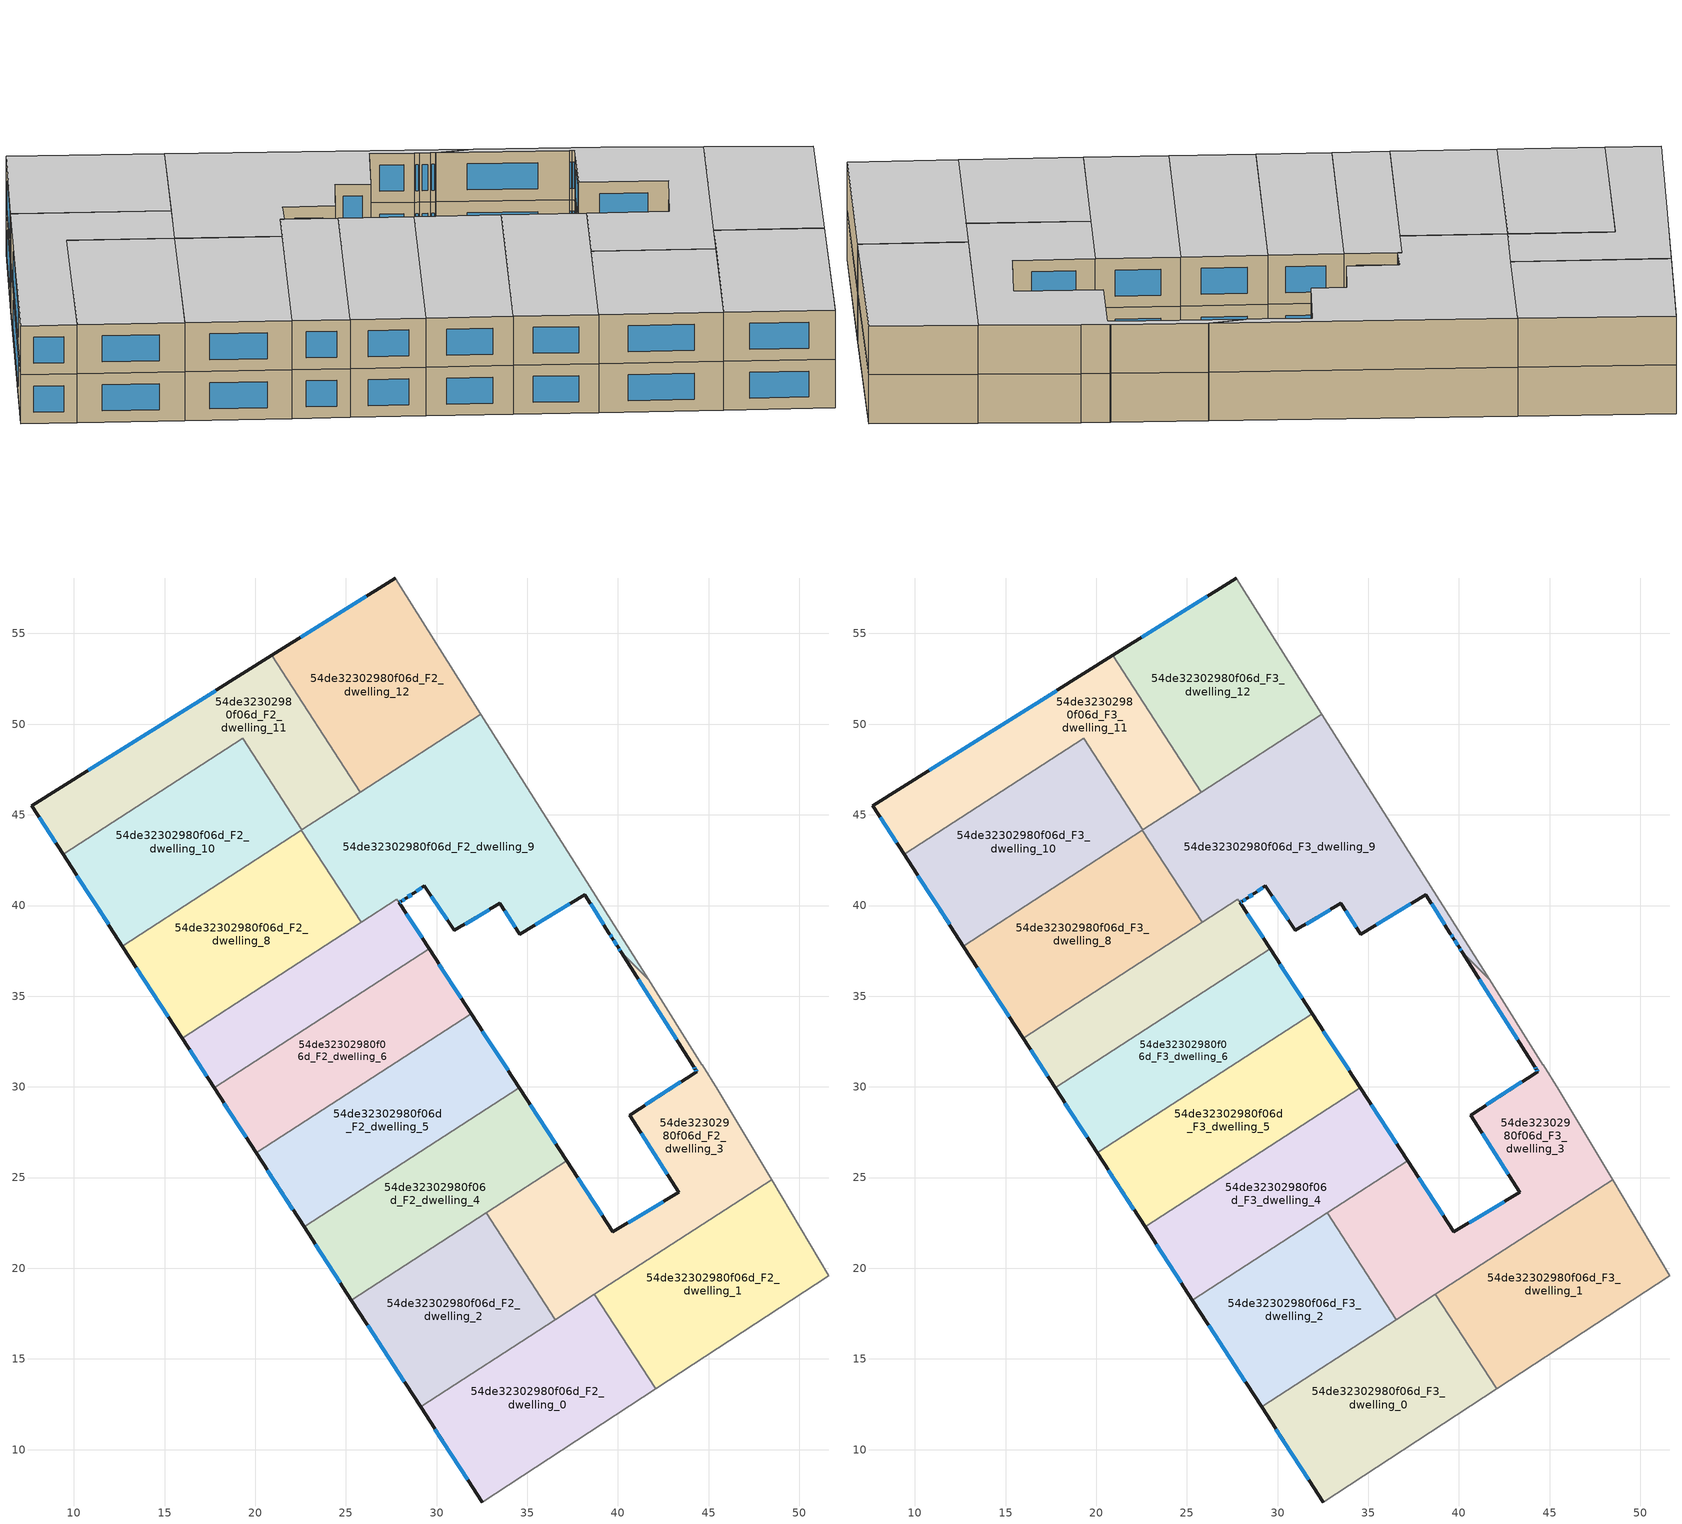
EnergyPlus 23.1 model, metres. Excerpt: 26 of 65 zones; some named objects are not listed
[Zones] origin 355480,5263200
54de32302980f06d_F2_dwelling_0
 floor to 54de32302980f06d_F1_dwelling_0 (EU_floor_Construction): 38.71,18.56 42.07,13.36 32.51,7.11 29.11,12.36 z6
 wall outside (EU_wall_Construction): 29.11,12.36 32.51,7.11 z6:9
 wall to 54de32302980f06d_F2_dwelling_1 (EU_wall_Construction): 42.07,13.36 38.71,18.56 z6:9
 wall adiabatic (EU_wall_Construction): 32.51,7.11 42.07,13.36 z6:9
 wall to 54de32302980f06d_F2_dwelling_2 (EU_wall_Construction): 36.55,17.17 29.11,12.36 z6:9
 wall to 54de32302980f06d_F2_dwelling_3 (EU_wall_Construction): 38.7,18.56 36.55,17.17 z6:9
 window (EU_Window_Construction): 29.91,11.13 31.71,8.34 z6.7:8.3
54de32302980f06d_F2_dwelling_1
 floor to 54de32302980f06d_F1_dwelling_1 (EU_floor_Construction): 48.47,24.88 51.62,19.59 42.07,13.36 38.71,18.56 z6
 wall adiabatic (EU_wall_Construction): 42.07,13.36 51.62,19.59 48.47,24.88 z6:9
 wall to 54de32302980f06d_F2_dwelling_3 (EU_wall_Construction): 48.47,24.88 38.71,18.56 z6:9
54de32302980f06d_F2_dwelling_10
 floor to 54de32302980f06d_F1_dwelling_10 (EU_floor_Construction): 19.3,49.23 22.58,44.17 22.55,44.15 12.68,37.77 9.4,42.83 z6
 wall outside (EU_wall_Construction): 9.4,42.83 12.68,37.77 z6:9
 wall to 54de32302980f06d_F2_dwelling_8 (EU_wall_Construction): 12.68,37.77 22.55,44.15 z6:9
 wall to 54de32302980f06d_F2_dwelling_11 (EU_wall_Construction): 22.58,44.17 19.3,49.23 9.4,42.83 z6:9
 wall to 54de32302980f06d_F2_dwelling_9 (EU_wall_Construction): 22.55,44.15 22.57,44.17 z6:9
 window (EU_Window_Construction): 10.17,41.64 11.91,38.96 z6.7:8.3
54de32302980f06d_F2_dwelling_11
 floor to 54de32302980f06d_F1_dwelling_11 (EU_floor_Construction): 20.92,53.8 25.8,46.25 22.58,44.17 19.3,49.23 9.4,42.83 7.68,45.5 z6
 wall outside (EU_wall_Construction): 20.92,53.8 7.68,45.5 9.4,42.83 z6:9
 wall to 54de32302980f06d_F2_dwelling_12 (EU_wall_Construction): 25.8,46.25 20.92,53.8 z6:9
 wall to 54de32302980f06d_F2_dwelling_9 (EU_wall_Construction): 22.58,44.17 25.8,46.25 z6:9
 window (EU_Window_Construction): 8.08,44.87 9,43.46 / 17.81,51.85 10.79,47.45 z6.7:8.3
54de32302980f06d_F2_dwelling_12
 floor to 54de32302980f06d_F1_dwelling_12 (EU_floor_Construction): 27.71,58.06 32.44,50.55 25.8,46.25 20.92,53.8 z6
 wall outside (EU_wall_Construction): 27.71,58.06 20.92,53.8 z6:9
 wall adiabatic (EU_wall_Construction): 32.44,50.55 27.71,58.06 z6:9
 wall to 54de32302980f06d_F2_dwelling_9 (EU_wall_Construction): 25.8,46.26 32.44,50.55 z6:9
 window (EU_Window_Construction): 26.11,57.06 22.51,54.8 z6.7:8.3
54de32302980f06d_F2_dwelling_2
 floor to 54de32302980f06d_F1_dwelling_2 (EU_floor_Construction): 32.74,23.05 36.55,17.17 29.11,12.36 25.31,18.24 z6
 wall outside (EU_wall_Construction): 25.31,18.24 29.11,12.36 z6:9
 wall to 54de32302980f06d_F2_dwelling_3 (EU_wall_Construction): 36.55,17.17 32.74,23.05 z6:9
 wall to 54de32302980f06d_F2_dwelling_4 (EU_wall_Construction): 32.74,23.05 25.31,18.24 z6:9
 window (EU_Window_Construction): 26.2,16.86 28.22,13.74 z6.7:8.3
54de32302980f06d_F2_dwelling_3
 floor to 54de32302980f06d_F1_dwelling_3 (EU_floor_Construction): 41.69,35.9 44.63,31.23 44.64,31.21 45.51,29.84 48.47,24.88 36.55,17.17 32.74,23.05 37.18,25.92 39.72,22 43.36,24.18 40.64,28.45 44.34,30.84 44.26,30.96 44.17,31.11 40.17,37.43 z6
 wall outside (EU_wall_Construction): 40.17,37.43 44.17,31.11 44.26,30.96 44.34,30.84 40.64,28.45 43.36,24.18 39.72,22 37.18,25.92 z6:9
 wall to 54de32302980f06d_F2_dwelling_9 (EU_wall_Construction): 41.69,35.9 40.17,37.43 z6:9
 wall adiabatic (EU_wall_Construction): 48.47,24.88 45.51,29.84 44.64,31.21 44.63,31.23 41.69,35.9 z6:9
 wall to 54de32302980f06d_F2_dwelling_4 (EU_wall_Construction): 37.18,25.92 32.74,23.05 z6:9
 window (EU_Window_Construction): 41.11,35.95 43.23,32.59 / 39.13,22.92 37.77,25 / 42.5,23.67 40.58,22.51 / 41.28,27.45 42.72,25.18 / 43.47,30.28 41.51,29.01 / 44.28,30.93 44.32,30.87 / 44.19,31.07 44.24,31 z6.7:8.3
54de32302980f06d_F2_dwelling_4
 floor to 54de32302980f06d_F1_dwelling_4 (EU_floor_Construction): 34.56,29.95 37.18,25.92 25.31,18.24 22.7,22.27 z6
 wall outside (EU_wall_Construction): 22.7,22.27 25.31,18.24 / 37.18,25.92 34.56,29.95 z6:9
 wall to 54de32302980f06d_F2_dwelling_5 (EU_wall_Construction): 34.56,29.95 22.7,22.27 z6:9
 window (EU_Window_Construction): 23.31,21.33 24.69,19.19 / 36.56,26.87 35.18,29 z6.7:8.3
54de32302980f06d_F2_dwelling_5
 floor to 54de32302980f06d_F1_dwelling_5 (EU_floor_Construction): 31.91,34.04 34.56,29.95 22.7,22.27 20.05,26.37 z6
 wall outside (EU_wall_Construction): 20.05,26.37 22.7,22.27 / 34.56,29.95 31.91,34.04 z6:9
 wall to 54de32302980f06d_F2_dwelling_6 (EU_wall_Construction): 31.91,34.04 20.05,26.37 z6:9
 window (EU_Window_Construction): 20.67,25.41 22.08,23.24 / 33.94,30.91 32.53,33.07 z6.7:8.3
54de32302980f06d_F2_dwelling_6
 floor to 54de32302980f06d_F1_dwelling_6 (EU_floor_Construction): 29.58,37.62 31.91,34.04 20.05,26.37 17.73,29.95 z6
 wall outside (EU_wall_Construction): 17.73,29.95 20.05,26.37 / 31.91,34.04 29.58,37.62 z6:9
 wall to 54de32302980f06d_F2_dwelling_7 (EU_wall_Construction): 29.58,37.62 17.73,29.95 z6:9
 window (EU_Window_Construction): 18.28,29.11 19.51,27.21 / 31.36,34.88 30.13,36.77 z6.7:8.3
54de32302980f06d_F2_dwelling_7
 floor to 54de32302980f06d_F1_dwelling_7 (EU_floor_Construction): 27.94,40.15 29.58,37.62 17.73,29.95 15.96,32.69 27.81,40.35 z6
 wall outside (EU_wall_Construction): 15.96,32.69 17.73,29.95 / 29.58,37.62 27.94,40.15 z6:9
 wall to 54de32302980f06d_F2_dwelling_8 (EU_wall_Construction): 25.83,39.07 15.96,32.69 z6:9
 wall to 54de32302980f06d_F2_dwelling_9 (EU_wall_Construction): 27.94,40.15 27.81,40.35 / 27.8,40.34 25.83,39.07 z6:9
 window (EU_Window_Construction): 16.38,32.04 17.32,30.59 / 29.2,38.21 28.32,39.55 z6.7:8.3
54de32302980f06d_F2_dwelling_8
 floor to 54de32302980f06d_F1_dwelling_8 (EU_floor_Construction): 22.55,44.15 25.83,39.07 15.96,32.69 12.68,37.77 z6
 wall outside (EU_wall_Construction): 12.68,37.77 15.96,32.69 z6:9
 wall to 54de32302980f06d_F2_dwelling_9 (EU_wall_Construction): 25.83,39.07 22.55,44.15 z6:9
 window (EU_Window_Construction): 13.45,36.57 15.19,33.88 z6.7:8.3
54de32302980f06d_F2_dwelling_9
 floor to 54de32302980f06d_F1_dwelling_9 (EU_floor_Construction): 32.44,50.55 41.69,35.9 40.17,37.43 40.01,37.69 39.69,38.19 39.53,38.45 38.17,40.6 34.6,38.42 33.49,40.11 30.98,38.63 29.33,41.08 28.73,40.68 28.71,40.67 28.32,40.41 28.31,40.4 28.29,40.39 28.06,40.23 27.93,40.15 27.81,40.35 25.83,39.07 22.55,44.15 z6
 wall outside (EU_wall_Construction): 27.93,40.15 28.06,40.23 28.29,40.39 28.31,40.4 28.32,40.41 28.71,40.67 28.73,40.68 29.33,41.08 30.98,38.63 33.49,40.11 34.6,38.42 38.17,40.6 39.53,38.45 39.69,38.19 40.01,37.69 40.17,37.43 z6:9
 wall adiabatic (EU_wall_Construction): 41.69,35.9 32.44,50.55 z6:9
 window (EU_Window_Construction): 39.77,38.07 39.94,37.81 / 39.57,38.39 39.65,38.25 / 38.49,40.09 39.21,38.95 / 35.44,38.93 37.33,40.09 / 33.75,39.71 34.34,38.82 / 31.57,38.98 32.9,39.76 / 29.72,40.51 30.59,39.21 / 28.87,40.77 29.19,40.99 / 28.41,40.47 28.62,40.61 / 28.11,40.27 28.24,40.35 / 27.96,40.17 28.03,40.21 / 40.05,37.63 40.13,37.49 z6.7:8.3
54de32302980f06d_F3_dwelling_0
 floor to 54de32302980f06d_F2_dwelling_0 (EU_floor_Construction): 38.71,18.56 42.07,13.36 32.51,7.11 29.11,12.36 z9
 wall outside (EU_wall_Construction): 29.11,12.36 32.51,7.11 z9:12
 wall to 54de32302980f06d_F3_dwelling_1 (EU_wall_Construction): 42.07,13.36 38.71,18.56 z9:12
 wall adiabatic (EU_wall_Construction): 32.51,7.11 42.07,13.36 z9:12
 wall to 54de32302980f06d_F3_dwelling_2 (EU_wall_Construction): 36.55,17.17 29.11,12.36 z9:12
 wall to 54de32302980f06d_F3_dwelling_3 (EU_wall_Construction): 38.7,18.56 36.55,17.17 z9:12
 window (EU_Window_Construction): 29.91,11.13 31.71,8.34 z9.7:11.3
 ceiling to 54de32302980f06d_F4_dwelling_0 (EU_floor_Construction): 42.07,13.36 38.71,18.56 29.11,12.36 32.51,7.11 z12
54de32302980f06d_F3_dwelling_1
 floor to 54de32302980f06d_F2_dwelling_1 (EU_floor_Construction): 48.47,24.88 51.62,19.59 42.07,13.36 38.71,18.56 z9
 wall adiabatic (EU_wall_Construction): 42.07,13.36 51.62,19.59 48.47,24.88 z9:12
 wall to 54de32302980f06d_F3_dwelling_3 (EU_wall_Construction): 48.47,24.88 38.71,18.56 z9:12
 ceiling to 54de32302980f06d_F4_dwelling_1 (EU_floor_Construction): 51.62,19.59 48.47,24.88 38.71,18.56 42.07,13.36 z12
54de32302980f06d_F3_dwelling_10
 floor to 54de32302980f06d_F2_dwelling_10 (EU_floor_Construction): 19.3,49.23 22.58,44.17 22.55,44.15 12.68,37.77 9.4,42.83 z9
 wall outside (EU_wall_Construction): 9.4,42.83 12.68,37.77 z9:12
 wall to 54de32302980f06d_F3_dwelling_8 (EU_wall_Construction): 12.68,37.77 22.55,44.15 z9:12
 wall to 54de32302980f06d_F3_dwelling_11 (EU_wall_Construction): 22.58,44.17 19.3,49.23 9.4,42.83 z9:12
 wall to 54de32302980f06d_F3_dwelling_9 (EU_wall_Construction): 22.55,44.15 22.57,44.17 z9:12
 window (EU_Window_Construction): 10.17,41.64 11.91,38.96 z9.7:11.3
 ceiling to 54de32302980f06d_F4_dwelling_10 (EU_floor_Construction): 22.55,44.15 22.58,44.17 19.3,49.23 9.4,42.83 12.68,37.77 z12
54de32302980f06d_F3_dwelling_11
 floor to 54de32302980f06d_F2_dwelling_11 (EU_floor_Construction): 20.92,53.8 25.8,46.25 22.58,44.17 19.3,49.23 9.4,42.83 7.68,45.5 z9
 wall outside (EU_wall_Construction): 20.92,53.8 7.68,45.5 9.4,42.83 z9:12
 wall to 54de32302980f06d_F3_dwelling_12 (EU_wall_Construction): 25.8,46.25 20.92,53.8 z9:12
 wall to 54de32302980f06d_F3_dwelling_9 (EU_wall_Construction): 22.58,44.17 25.8,46.25 z9:12
 window (EU_Window_Construction): 8.08,44.87 9,43.46 / 17.81,51.85 10.79,47.45 z9.7:11.3
 ceiling to 54de32302980f06d_F4_dwelling_11 (EU_floor_Construction): 25.8,46.25 20.92,53.8 7.68,45.5 9.4,42.83 19.3,49.23 22.58,44.17 z12
54de32302980f06d_F3_dwelling_12
 floor to 54de32302980f06d_F2_dwelling_12 (EU_floor_Construction): 27.71,58.06 32.44,50.55 25.8,46.25 20.92,53.8 z9
 wall outside (EU_wall_Construction): 27.71,58.06 20.92,53.8 z9:12
 wall adiabatic (EU_wall_Construction): 32.44,50.55 27.71,58.06 z9:12
 wall to 54de32302980f06d_F3_dwelling_9 (EU_wall_Construction): 25.8,46.26 32.44,50.55 z9:12
 window (EU_Window_Construction): 26.11,57.06 22.51,54.8 z9.7:11.3
 ceiling to 54de32302980f06d_F4_dwelling_12 (EU_floor_Construction): 32.44,50.55 27.71,58.06 20.92,53.8 25.8,46.25 z12
54de32302980f06d_F3_dwelling_2
 floor to 54de32302980f06d_F2_dwelling_2 (EU_floor_Construction): 32.74,23.05 36.55,17.17 29.11,12.36 25.31,18.24 z9
 wall outside (EU_wall_Construction): 25.31,18.24 29.11,12.36 z9:12
 wall to 54de32302980f06d_F3_dwelling_3 (EU_wall_Construction): 36.55,17.17 32.74,23.05 z9:12
 wall to 54de32302980f06d_F3_dwelling_4 (EU_wall_Construction): 32.74,23.05 25.31,18.24 z9:12
 window (EU_Window_Construction): 26.2,16.86 28.22,13.74 z9.7:11.3
 ceiling to 54de32302980f06d_F4_dwelling_2 (EU_floor_Construction): 36.55,17.17 32.74,23.05 25.31,18.24 29.11,12.36 z12
54de32302980f06d_F3_dwelling_3
 floor to 54de32302980f06d_F2_dwelling_3 (EU_floor_Construction): 41.69,35.9 44.63,31.23 44.64,31.21 45.51,29.84 48.47,24.88 36.55,17.17 32.74,23.05 37.18,25.92 39.72,22 43.36,24.18 40.64,28.45 44.34,30.84 44.26,30.96 44.17,31.11 40.17,37.43 z9
 wall outside (EU_wall_Construction): 40.17,37.43 44.17,31.11 44.26,30.96 44.34,30.84 40.64,28.45 43.36,24.18 39.72,22 37.18,25.92 z9:12
 wall to 54de32302980f06d_F3_dwelling_9 (EU_wall_Construction): 41.69,35.9 40.17,37.43 z9:12
 wall adiabatic (EU_wall_Construction): 48.47,24.88 45.51,29.84 44.64,31.21 44.63,31.23 41.69,35.9 z9:12
 wall to 54de32302980f06d_F3_dwelling_4 (EU_wall_Construction): 37.18,25.92 32.74,23.05 z9:12
 window (EU_Window_Construction): 41.11,35.95 43.23,32.59 / 39.13,22.92 37.77,25 / 42.5,23.67 40.58,22.51 / 41.28,27.45 42.72,25.18 / 43.47,30.28 41.51,29.01 / 44.28,30.93 44.32,30.87 / 44.19,31.07 44.24,31 z9.7:11.3
 ceiling to 54de32302980f06d_F4_dwelling_3 (EU_floor_Construction): 48.47,24.88 45.51,29.84 44.64,31.21 44.63,31.23 41.69,35.9 40.17,37.43 44.17,31.11 44.26,30.96 44.34,30.84 40.64,28.45 43.36,24.18 39.72,22 37.18,25.92 32.74,23.05 36.55,17.17 z12
54de32302980f06d_F3_dwelling_4
 floor to 54de32302980f06d_F2_dwelling_4 (EU_floor_Construction): 34.56,29.95 37.18,25.92 25.31,18.24 22.7,22.27 z9
 wall outside (EU_wall_Construction): 22.7,22.27 25.31,18.24 / 37.18,25.92 34.56,29.95 z9:12
 wall to 54de32302980f06d_F3_dwelling_5 (EU_wall_Construction): 34.56,29.95 22.7,22.27 z9:12
 window (EU_Window_Construction): 23.31,21.33 24.69,19.19 / 36.56,26.87 35.18,29 z9.7:11.3
 ceiling to 54de32302980f06d_F4_dwelling_4 (EU_floor_Construction): 37.18,25.92 34.56,29.95 22.7,22.27 25.31,18.24 z12
54de32302980f06d_F3_dwelling_5
 floor to 54de32302980f06d_F2_dwelling_5 (EU_floor_Construction): 31.91,34.04 34.56,29.95 22.7,22.27 20.05,26.37 z9
 wall outside (EU_wall_Construction): 20.05,26.37 22.7,22.27 / 34.56,29.95 31.91,34.04 z9:12
 wall to 54de32302980f06d_F3_dwelling_6 (EU_wall_Construction): 31.91,34.04 20.05,26.37 z9:12
 window (EU_Window_Construction): 20.67,25.41 22.08,23.24 / 33.94,30.91 32.53,33.07 z9.7:11.3
 ceiling to 54de32302980f06d_F4_dwelling_5 (EU_floor_Construction): 34.56,29.95 31.91,34.04 20.05,26.37 22.7,22.27 z12
54de32302980f06d_F3_dwelling_6
 floor to 54de32302980f06d_F2_dwelling_6 (EU_floor_Construction): 29.58,37.62 31.91,34.04 20.05,26.37 17.73,29.95 z9
 wall outside (EU_wall_Construction): 17.73,29.95 20.05,26.37 / 31.91,34.04 29.58,37.62 z9:12
 wall to 54de32302980f06d_F3_dwelling_7 (EU_wall_Construction): 29.58,37.62 17.73,29.95 z9:12
 window (EU_Window_Construction): 18.28,29.11 19.51,27.21 / 31.36,34.88 30.13,36.77 z9.7:11.3
 ceiling to 54de32302980f06d_F4_dwelling_6 (EU_floor_Construction): 31.91,34.04 29.58,37.62 17.73,29.95 20.05,26.37 z12
54de32302980f06d_F3_dwelling_7
 floor to 54de32302980f06d_F2_dwelling_7 (EU_floor_Construction): 27.94,40.15 29.58,37.62 17.73,29.95 15.96,32.69 27.81,40.35 z9
 wall outside (EU_wall_Construction): 15.96,32.69 17.73,29.95 / 29.58,37.62 27.94,40.15 z9:12
 wall to 54de32302980f06d_F3_dwelling_8 (EU_wall_Construction): 25.83,39.07 15.96,32.69 z9:12
 wall to 54de32302980f06d_F3_dwelling_9 (EU_wall_Construction): 27.94,40.15 27.81,40.35 / 27.8,40.34 25.83,39.07 z9:12
 window (EU_Window_Construction): 16.38,32.04 17.32,30.59 / 29.2,38.21 28.32,39.55 z9.7:11.3
 ceiling to 54de32302980f06d_F4_dwelling_7 (EU_floor_Construction): 29.58,37.62 27.94,40.15 27.81,40.35 15.96,32.69 17.73,29.95 z12
54de32302980f06d_F3_dwelling_8
 floor to 54de32302980f06d_F2_dwelling_8 (EU_floor_Construction): 22.55,44.15 25.83,39.07 15.96,32.69 12.68,37.77 z9
 wall outside (EU_wall_Construction): 12.68,37.77 15.96,32.69 z9:12
 wall to 54de32302980f06d_F3_dwelling_9 (EU_wall_Construction): 25.83,39.07 22.55,44.15 z9:12
 window (EU_Window_Construction): 13.45,36.57 15.19,33.88 z9.7:11.3
 ceiling to 54de32302980f06d_F4_dwelling_8 (EU_floor_Construction): 25.83,39.07 22.55,44.15 12.68,37.77 15.96,32.69 z12
54de32302980f06d_F3_dwelling_9
 floor to 54de32302980f06d_F2_dwelling_9 (EU_floor_Construction): 32.44,50.55 41.69,35.9 40.17,37.43 40.01,37.69 39.69,38.19 39.53,38.45 38.17,40.6 34.6,38.42 33.49,40.11 30.98,38.63 29.33,41.08 28.73,40.68 28.71,40.67 28.32,40.41 28.31,40.4 28.29,40.39 28.06,40.23 27.93,40.15 27.81,40.35 25.83,39.07 22.55,44.15 z9
 wall outside (EU_wall_Construction): 27.93,40.15 28.06,40.23 28.29,40.39 28.31,40.4 28.32,40.41 28.71,40.67 28.73,40.68 29.33,41.08 30.98,38.63 33.49,40.11 34.6,38.42 38.17,40.6 39.53,38.45 39.69,38.19 40.01,37.69 40.17,37.43 z9:12
 wall adiabatic (EU_wall_Construction): 41.69,35.9 32.44,50.55 z9:12
 window (EU_Window_Construction): 39.77,38.07 39.94,37.81 / 39.57,38.39 39.65,38.25 / 38.49,40.09 39.21,38.95 / 35.44,38.93 37.33,40.09 / 33.75,39.71 34.34,38.82 / 31.57,38.98 32.9,39.76 / 29.72,40.51 30.59,39.21 / 28.87,40.77 29.19,40.99 / 28.41,40.47 28.62,40.61 / 28.11,40.27 28.24,40.35 / 27.96,40.17 28.03,40.21 / 40.05,37.63 40.13,37.49 z9.7:11.3
 ceiling to 54de32302980f06d_F4_dwelling_9 (EU_floor_Construction): 41.69,35.9 32.44,50.55 22.55,44.15 25.83,39.07 27.81,40.35 27.93,40.15 28.06,40.23 28.29,40.39 28.31,40.4 28.32,40.41 28.71,40.67 28.73,40.68 29.33,41.08 30.98,38.63 33.49,40.11 34.6,38.42 38.17,40.6 39.53,38.45 39.69,38.19 40.01,37.69 40.17,37.43 z12
[Building]
EU S2 Campaign: North Axis=0; Terrain=City; Solar Distribution=FullExterior
[Site:Location]
Budapest.Ferenc.Liszt.Intl.AP: Latitude=47.437; Longitude=19.256; Time Zone=1; Elevation=185
[SizingPeriod:WeatherFileDays]
AnnualSizingPeriod: Begin Month=1; Begin Day of Month=1; End Month=12; End Day of Month=31; Day of Week for Start Day=Monday; Use Weather File Daylight Saving Period=No; Use Weather File Rain and Snow Indicators=No
[MATERIAL]
EU_InternalMass_Material: Roughness=MediumRough; Thickness=0.1; Conductivity=1; Density=1800; Specific Heat=900; Thermal Absorptance=0.9; Solar Absorptance=0.7; Visible Absorptance=0.7
[MATERIAL:NOMASS] Roughness=MediumRough; Thermal Absorptance=0.9; Solar Absorptance=0.7; Visible Absorptance=0.7
Name | Thermal Resistance
EU_wall_NoMass | 0.832559
EU_floor_NoMass | 0.872794
[WINDOWMATERIAL:SIMPLEGLAZINGSYSTEM]
EU_Window_SimpleGlazing: UFactor=2.79869; Solar Heat Gain Coefficient=0.75; Visible Transmittance=0.75
[CONSTRUCTION]
EU_wall_Construction: EU_wall_NoMass
EU_floor_Construction: EU_floor_NoMass
EU_Window_Construction: EU_Window_SimpleGlazing
EU_InternalMass_Construction: EU_InternalMass_Material
[ZONE] Type=1; Multiplier=1; Ceiling Height=autocalculate; Floor Area=autocalculate; Part of Total Floor Area=Yes
Name | Volume
54de32302980f06d_F2_dwelling_0; 54de32302980f06d_F3_dwelling_0 | 213.301
54de32302980f06d_F2_dwelling_1; 54de32302980f06d_F3_dwelling_1 | 213.294
54de32302980f06d_F2_dwelling_10; 54de32302980f06d_F3_dwelling_10 | 213.309
54de32302980f06d_F2_dwelling_11; 54de32302980f06d_F3_dwelling_11 | 213.274
54de32302980f06d_F2_dwelling_12; 54de32302980f06d_F3_dwelling_12 | 213.284
54de32302980f06d_F2_dwelling_2; 54de32302980f06d_F3_dwelling_2 | 186.153
54de32302980f06d_F2_dwelling_3; 54de32302980f06d_F3_dwelling_3 | 253.199
54de32302980f06d_F2_dwelling_4; 54de32302980f06d_F3_dwelling_4 | 203.56
54de32302980f06d_F2_dwelling_5; 54de32302980f06d_F3_dwelling_5 | 206.568
54de32302980f06d_F2_dwelling_6; 54de32302980f06d_F3_dwelling_6 | 180.761
54de32302980f06d_F2_dwelling_7; 54de32302980f06d_F3_dwelling_7 | 137.844
54de32302980f06d_F2_dwelling_8; 54de32302980f06d_F3_dwelling_8 | 213.302
54de32302980f06d_F2_dwelling_9; 54de32302980f06d_F3_dwelling_9 | 325.039
[INTERNALMASS] Construction=EU_InternalMass_Construction
Name | Zone or ZoneList | Surface Area
54de32302980f06d_F2_dwelling_0_EU_InternalMass | 54de32302980f06d_F2_dwelling_0 | 71.0983
54de32302980f06d_F2_dwelling_1_EU_InternalMass | 54de32302980f06d_F2_dwelling_1 | 71.0981
54de32302980f06d_F2_dwelling_2_EU_InternalMass | 54de32302980f06d_F2_dwelling_2 | 62.0513
54de32302980f06d_F2_dwelling_3_EU_InternalMass | 54de32302980f06d_F2_dwelling_3 | 84.3981
54de32302980f06d_F2_dwelling_4_EU_InternalMass | 54de32302980f06d_F2_dwelling_4 | 67.8534
54de32302980f06d_F2_dwelling_5_EU_InternalMass | 54de32302980f06d_F2_dwelling_5 | 68.856
54de32302980f06d_F2_dwelling_6_EU_InternalMass | 54de32302980f06d_F2_dwelling_6 | 60.2535
54de32302980f06d_F2_dwelling_7_EU_InternalMass | 54de32302980f06d_F2_dwelling_7 | 45.9452
54de32302980f06d_F2_dwelling_8_EU_InternalMass | 54de32302980f06d_F2_dwelling_8 | 71.1006
54de32302980f06d_F2_dwelling_9_EU_InternalMass | 54de32302980f06d_F2_dwelling_9 | 108.348
54de32302980f06d_F2_dwelling_10_EU_InternalMass | 54de32302980f06d_F2_dwelling_10 | 71.1058
54de32302980f06d_F2_dwelling_11_EU_InternalMass | 54de32302980f06d_F2_dwelling_11 | 71.0916
54de32302980f06d_F2_dwelling_12_EU_InternalMass | 54de32302980f06d_F2_dwelling_12 | 71.0955
54de32302980f06d_F3_dwelling_0_EU_InternalMass | 54de32302980f06d_F3_dwelling_0 | 71.0983
54de32302980f06d_F3_dwelling_1_EU_InternalMass | 54de32302980f06d_F3_dwelling_1 | 71.0981
54de32302980f06d_F3_dwelling_2_EU_InternalMass | 54de32302980f06d_F3_dwelling_2 | 62.0513
54de32302980f06d_F3_dwelling_3_EU_InternalMass | 54de32302980f06d_F3_dwelling_3 | 84.3981
54de32302980f06d_F3_dwelling_4_EU_InternalMass | 54de32302980f06d_F3_dwelling_4 | 67.8534
54de32302980f06d_F3_dwelling_5_EU_InternalMass | 54de32302980f06d_F3_dwelling_5 | 68.856
54de32302980f06d_F3_dwelling_6_EU_InternalMass | 54de32302980f06d_F3_dwelling_6 | 60.2535
54de32302980f06d_F3_dwelling_7_EU_InternalMass | 54de32302980f06d_F3_dwelling_7 | 45.9452
54de32302980f06d_F3_dwelling_8_EU_InternalMass | 54de32302980f06d_F3_dwelling_8 | 71.1006
54de32302980f06d_F3_dwelling_9_EU_InternalMass | 54de32302980f06d_F3_dwelling_9 | 108.348
54de32302980f06d_F3_dwelling_10_EU_InternalMass | 54de32302980f06d_F3_dwelling_10 | 71.1058
54de32302980f06d_F3_dwelling_11_EU_InternalMass | 54de32302980f06d_F3_dwelling_11 | 71.0916
54de32302980f06d_F3_dwelling_12_EU_InternalMass | 54de32302980f06d_F3_dwelling_12 | 71.0955
[OTHEREQUIPMENT] Fuel Type=Electricity; Design Level Calculation Method=Watts/Area; Power per Zone Floor Area=1; Fraction Latent=0; Fraction Radiant=0; Fraction Lost=0; Carbon Dioxide Generation Rate=0; EndUse Subcategory=EU_Step8_InternalGains
Name | Zone or ZoneList or Space or SpaceList | Schedule
EU_Step8_InternalGain_54de32302980f06d_F2_dwelling_0_f000 | 54de32302980f06d_F2_dwelling_0 | EU_Step8_GainSchedule_54de32302980f06d_F2_dwelling_0_f000
EU_Step8_InternalGain_54de32302980f06d_F2_dwelling_1_f000 | 54de32302980f06d_F2_dwelling_1 | EU_Step8_GainSchedule_54de32302980f06d_F2_dwelling_1_f000
EU_Step8_InternalGain_54de32302980f06d_F2_dwelling_2_f000 | 54de32302980f06d_F2_dwelling_2 | EU_Step8_GainSchedule_54de32302980f06d_F2_dwelling_2_f000
EU_Step8_InternalGain_54de32302980f06d_F2_dwelling_3_f000 | 54de32302980f06d_F2_dwelling_3 | EU_Step8_GainSchedule_54de32302980f06d_F2_dwelling_3_f000
EU_Step8_InternalGain_54de32302980f06d_F2_dwelling_4_f000 | 54de32302980f06d_F2_dwelling_4 | EU_Step8_GainSchedule_54de32302980f06d_F2_dwelling_4_f000
EU_Step8_InternalGain_54de32302980f06d_F2_dwelling_5_f000 | 54de32302980f06d_F2_dwelling_5 | EU_Step8_GainSchedule_54de32302980f06d_F2_dwelling_5_f000
EU_Step8_InternalGain_54de32302980f06d_F2_dwelling_6_f000 | 54de32302980f06d_F2_dwelling_6 | EU_Step8_GainSchedule_54de32302980f06d_F2_dwelling_6_f000
EU_Step8_InternalGain_54de32302980f06d_F2_dwelling_7_f000 | 54de32302980f06d_F2_dwelling_7 | EU_Step8_GainSchedule_54de32302980f06d_F2_dwelling_7_f000
EU_Step8_InternalGain_54de32302980f06d_F2_dwelling_8_f000 | 54de32302980f06d_F2_dwelling_8 | EU_Step8_GainSchedule_54de32302980f06d_F2_dwelling_8_f000
EU_Step8_InternalGain_54de32302980f06d_F2_dwelling_9_f000 | 54de32302980f06d_F2_dwelling_9 | EU_Step8_GainSchedule_54de32302980f06d_F2_dwelling_9_f000
EU_Step8_InternalGain_54de32302980f06d_F2_dwelling_10_f000 | 54de32302980f06d_F2_dwelling_10 | EU_Step8_GainSchedule_54de32302980f06d_F2_dwelling_10_f000
EU_Step8_InternalGain_54de32302980f06d_F2_dwelling_11_f000 | 54de32302980f06d_F2_dwelling_11 | EU_Step8_GainSchedule_54de32302980f06d_F2_dwelling_11_f000
EU_Step8_InternalGain_54de32302980f06d_F2_dwelling_12_f000 | 54de32302980f06d_F2_dwelling_12 | EU_Step8_GainSchedule_54de32302980f06d_F2_dwelling_12_f000
EU_Step8_InternalGain_54de32302980f06d_F3_dwelling_0_f000 | 54de32302980f06d_F3_dwelling_0 | EU_Step8_GainSchedule_54de32302980f06d_F3_dwelling_0_f000
EU_Step8_InternalGain_54de32302980f06d_F3_dwelling_1_f000 | 54de32302980f06d_F3_dwelling_1 | EU_Step8_GainSchedule_54de32302980f06d_F3_dwelling_1_f000
EU_Step8_InternalGain_54de32302980f06d_F3_dwelling_2_f000 | 54de32302980f06d_F3_dwelling_2 | EU_Step8_GainSchedule_54de32302980f06d_F3_dwelling_2_f000
EU_Step8_InternalGain_54de32302980f06d_F3_dwelling_3_f000 | 54de32302980f06d_F3_dwelling_3 | EU_Step8_GainSchedule_54de32302980f06d_F3_dwelling_3_f000
EU_Step8_InternalGain_54de32302980f06d_F3_dwelling_4_f000 | 54de32302980f06d_F3_dwelling_4 | EU_Step8_GainSchedule_54de32302980f06d_F3_dwelling_4_f000
EU_Step8_InternalGain_54de32302980f06d_F3_dwelling_5_f000 | 54de32302980f06d_F3_dwelling_5 | EU_Step8_GainSchedule_54de32302980f06d_F3_dwelling_5_f000
EU_Step8_InternalGain_54de32302980f06d_F3_dwelling_6_f000 | 54de32302980f06d_F3_dwelling_6 | EU_Step8_GainSchedule_54de32302980f06d_F3_dwelling_6_f000
EU_Step8_InternalGain_54de32302980f06d_F3_dwelling_7_f000 | 54de32302980f06d_F3_dwelling_7 | EU_Step8_GainSchedule_54de32302980f06d_F3_dwelling_7_f000
EU_Step8_InternalGain_54de32302980f06d_F3_dwelling_8_f000 | 54de32302980f06d_F3_dwelling_8 | EU_Step8_GainSchedule_54de32302980f06d_F3_dwelling_8_f000
EU_Step8_InternalGain_54de32302980f06d_F3_dwelling_9_f000 | 54de32302980f06d_F3_dwelling_9 | EU_Step8_GainSchedule_54de32302980f06d_F3_dwelling_9_f000
EU_Step8_InternalGain_54de32302980f06d_F3_dwelling_10_f000 | 54de32302980f06d_F3_dwelling_10 | EU_Step8_GainSchedule_54de32302980f06d_F3_dwelling_10_f000
EU_Step8_InternalGain_54de32302980f06d_F3_dwelling_11_f000 | 54de32302980f06d_F3_dwelling_11 | EU_Step8_GainSchedule_54de32302980f06d_F3_dwelling_11_f000
EU_Step8_InternalGain_54de32302980f06d_F3_dwelling_12_f000 | 54de32302980f06d_F3_dwelling_12 | EU_Step8_GainSchedule_54de32302980f06d_F3_dwelling_12_f000
[ZONEVENTILATION:DESIGNFLOWRATE] Schedule=EU_AlwaysOn; Design Flow Rate Calculation Method=AirChanges/Hour; Air Changes per Hour=0.475469; Ventilation Type=Natural; Fan Pressure Rise=0; Fan Total Efficiency=1; Constant Term Coefficient=1; Temperature Term Coefficient=0; Velocity Term Coefficient=0; Velocity Squared Term Coefficient=0; Minimum Indoor Temperature=-100; Maximum Indoor Temperature=100; Delta Temperature=-100; Minimum Outdoor Temperature=-100; Maximum Outdoor Temperature=100; Maximum Wind Speed=40
Name | Zone or ZoneList or Space or SpaceList
EU_ConstantAir_54de32302980f06d_F2_dwelling_0 | 54de32302980f06d_F2_dwelling_0
EU_ConstantAir_54de32302980f06d_F2_dwelling_1 | 54de32302980f06d_F2_dwelling_1
EU_ConstantAir_54de32302980f06d_F2_dwelling_2 | 54de32302980f06d_F2_dwelling_2
EU_ConstantAir_54de32302980f06d_F2_dwelling_3 | 54de32302980f06d_F2_dwelling_3
EU_ConstantAir_54de32302980f06d_F2_dwelling_4 | 54de32302980f06d_F2_dwelling_4
EU_ConstantAir_54de32302980f06d_F2_dwelling_5 | 54de32302980f06d_F2_dwelling_5
EU_ConstantAir_54de32302980f06d_F2_dwelling_6 | 54de32302980f06d_F2_dwelling_6
EU_ConstantAir_54de32302980f06d_F2_dwelling_7 | 54de32302980f06d_F2_dwelling_7
EU_ConstantAir_54de32302980f06d_F2_dwelling_8 | 54de32302980f06d_F2_dwelling_8
EU_ConstantAir_54de32302980f06d_F2_dwelling_9 | 54de32302980f06d_F2_dwelling_9
EU_ConstantAir_54de32302980f06d_F2_dwelling_10 | 54de32302980f06d_F2_dwelling_10
EU_ConstantAir_54de32302980f06d_F2_dwelling_11 | 54de32302980f06d_F2_dwelling_11
EU_ConstantAir_54de32302980f06d_F2_dwelling_12 | 54de32302980f06d_F2_dwelling_12
EU_ConstantAir_54de32302980f06d_F3_dwelling_0 | 54de32302980f06d_F3_dwelling_0
EU_ConstantAir_54de32302980f06d_F3_dwelling_1 | 54de32302980f06d_F3_dwelling_1
EU_ConstantAir_54de32302980f06d_F3_dwelling_2 | 54de32302980f06d_F3_dwelling_2
EU_ConstantAir_54de32302980f06d_F3_dwelling_3 | 54de32302980f06d_F3_dwelling_3
EU_ConstantAir_54de32302980f06d_F3_dwelling_4 | 54de32302980f06d_F3_dwelling_4
EU_ConstantAir_54de32302980f06d_F3_dwelling_5 | 54de32302980f06d_F3_dwelling_5
EU_ConstantAir_54de32302980f06d_F3_dwelling_6 | 54de32302980f06d_F3_dwelling_6
EU_ConstantAir_54de32302980f06d_F3_dwelling_7 | 54de32302980f06d_F3_dwelling_7
EU_ConstantAir_54de32302980f06d_F3_dwelling_8 | 54de32302980f06d_F3_dwelling_8
EU_ConstantAir_54de32302980f06d_F3_dwelling_9 | 54de32302980f06d_F3_dwelling_9
EU_ConstantAir_54de32302980f06d_F3_dwelling_10 | 54de32302980f06d_F3_dwelling_10
EU_ConstantAir_54de32302980f06d_F3_dwelling_11 | 54de32302980f06d_F3_dwelling_11
EU_ConstantAir_54de32302980f06d_F3_dwelling_12 | 54de32302980f06d_F3_dwelling_12
[HVACTEMPLATE:ZONE:IDEALLOADSAIRSYSTEM] System Availability Schedule=EU_AlwaysOn; Maximum Heating Supply Air Temperature=50; Minimum Cooling Supply Air Temperature=13; Maximum Heating Supply Air Humidity Ratio=0.0156; Minimum Cooling Supply Air Humidity Ratio=0.0077; Heating Limit=NoLimit; Cooling Limit=NoLimit; Heating Availability Schedule=EU_AlwaysOn; Cooling Availability Schedule=EU_CoolingOff; Dehumidification Control Type=ConstantSensibleHeatRatio; Cooling Sensible Heat Ratio=0.7; Dehumidification Setpoint=60; Humidification Control Type=None; Humidification Setpoint=30; Outdoor Air Method=None; Outdoor Air Flow Rate per Person=0.00944; Outdoor Air Flow Rate per Zone Floor Area=0; Outdoor Air Flow Rate per Zone=0; Demand Controlled Ventilation Type=None; Outdoor Air Economizer Type=NoEconomizer; Heat Recovery Type=None; Sensible Heat Recovery Effectiveness=0.7; Latent Heat Recovery Effectiveness=0.65
Name | Template Thermostat
54de32302980f06d_F2_dwelling_0 | EU_HeatOnly_54de32302980f06d_F2_dwelling_0
54de32302980f06d_F2_dwelling_1 | EU_HeatOnly_54de32302980f06d_F2_dwelling_1
54de32302980f06d_F2_dwelling_2 | EU_HeatOnly_54de32302980f06d_F2_dwelling_2
54de32302980f06d_F2_dwelling_3 | EU_HeatOnly_54de32302980f06d_F2_dwelling_3
54de32302980f06d_F2_dwelling_4 | EU_HeatOnly_54de32302980f06d_F2_dwelling_4
54de32302980f06d_F2_dwelling_5 | EU_HeatOnly_54de32302980f06d_F2_dwelling_5
54de32302980f06d_F2_dwelling_6 | EU_HeatOnly_54de32302980f06d_F2_dwelling_6
54de32302980f06d_F2_dwelling_7 | EU_HeatOnly_54de32302980f06d_F2_dwelling_7
54de32302980f06d_F2_dwelling_8 | EU_HeatOnly_54de32302980f06d_F2_dwelling_8
54de32302980f06d_F2_dwelling_9 | EU_HeatOnly_54de32302980f06d_F2_dwelling_9
54de32302980f06d_F2_dwelling_10 | EU_HeatOnly_54de32302980f06d_F2_dwelling_10
54de32302980f06d_F2_dwelling_11 | EU_HeatOnly_54de32302980f06d_F2_dwelling_11
54de32302980f06d_F2_dwelling_12 | EU_HeatOnly_54de32302980f06d_F2_dwelling_12
54de32302980f06d_F3_dwelling_0 | EU_HeatOnly_54de32302980f06d_F3_dwelling_0
54de32302980f06d_F3_dwelling_1 | EU_HeatOnly_54de32302980f06d_F3_dwelling_1
54de32302980f06d_F3_dwelling_2 | EU_HeatOnly_54de32302980f06d_F3_dwelling_2
54de32302980f06d_F3_dwelling_3 | EU_HeatOnly_54de32302980f06d_F3_dwelling_3
54de32302980f06d_F3_dwelling_4 | EU_HeatOnly_54de32302980f06d_F3_dwelling_4
54de32302980f06d_F3_dwelling_5 | EU_HeatOnly_54de32302980f06d_F3_dwelling_5
54de32302980f06d_F3_dwelling_6 | EU_HeatOnly_54de32302980f06d_F3_dwelling_6
54de32302980f06d_F3_dwelling_7 | EU_HeatOnly_54de32302980f06d_F3_dwelling_7
54de32302980f06d_F3_dwelling_8 | EU_HeatOnly_54de32302980f06d_F3_dwelling_8
54de32302980f06d_F3_dwelling_9 | EU_HeatOnly_54de32302980f06d_F3_dwelling_9
54de32302980f06d_F3_dwelling_10 | EU_HeatOnly_54de32302980f06d_F3_dwelling_10
54de32302980f06d_F3_dwelling_11 | EU_HeatOnly_54de32302980f06d_F3_dwelling_11
54de32302980f06d_F3_dwelling_12 | EU_HeatOnly_54de32302980f06d_F3_dwelling_12
[SIZING:ZONE] Zone Cooling Design Supply Air Temperature Input Method=SupplyAirTemperature; Zone Cooling Design Supply Air Temperature=13; Zone Heating Design Supply Air Temperature Input Method=SupplyAirTemperature; Zone Heating Design Supply Air Temperature=50; Zone Cooling Design Supply Air Humidity Ratio=0.008; Zone Heating Design Supply Air Humidity Ratio=0.008; Cooling Design Air Flow Method=DesignDay; Cooling Design Air Flow Rate=0; Cooling Minimum Air Flow per Zone Floor Area=0.000762; Cooling Minimum Air Flow=0; Cooling Minimum Air Flow Fraction=0.2; Heating Design Air Flow Method=DesignDay; Heating Design Air Flow Rate=0; Heating Maximum Air Flow per Zone Floor Area=0.002032; Heating Maximum Air Flow=0.141576; Heating Maximum Air Flow Fraction=0.3; Account for Dedicated Outdoor Air System=No; Dedicated Outdoor Air System Control Strategy=NeutralSupplyAir; Dedicated Outdoor Air Low Setpoint Temperature for Design=autosize; Dedicated Outdoor Air High Setpoint Temperature for Design=autosize; Zone Load Sizing Method=Sensible Load Only No Latent Load; Zone Latent Cooling Design Supply Air Humidity Ratio Input Method=HumidityRatioDifference; Zone Cooling Design Supply Air Humidity Ratio Difference=0.005; Zone Latent Heating Design Supply Air Humidity Ratio Input Method=HumidityRatioDifference; Zone Humidification Design Supply Air Humidity Ratio Difference=0.005
54de32302980f06d_F2_dwelling_0; 54de32302980f06d_F2_dwelling_1; 54de32302980f06d_F2_dwelling_2; 54de32302980f06d_F2_dwelling_3; 54de32302980f06d_F2_dwelling_4; 54de32302980f06d_F2_dwelling_5; 54de32302980f06d_F2_dwelling_6; 54de32302980f06d_F2_dwelling_7; 54de32302980f06d_F2_dwelling_8; 54de32302980f06d_F2_dwelling_9; 54de32302980f06d_F2_dwelling_10; 54de32302980f06d_F2_dwelling_11; 54de32302980f06d_F2_dwelling_12; 54de32302980f06d_F3_dwelling_0; 54de32302980f06d_F3_dwelling_1; 54de32302980f06d_F3_dwelling_2; 54de32302980f06d_F3_dwelling_3; 54de32302980f06d_F3_dwelling_4; 54de32302980f06d_F3_dwelling_5; 54de32302980f06d_F3_dwelling_6; 54de32302980f06d_F3_dwelling_7; 54de32302980f06d_F3_dwelling_8; 54de32302980f06d_F3_dwelling_9; 54de32302980f06d_F3_dwelling_10; 54de32302980f06d_F3_dwelling_11; 54de32302980f06d_F3_dwelling_12
[SCHEDULE:CONSTANT]
Name | Hourly Value
EU_AlwaysOn | 1
EU_CoolingOff | 0
[SCHEDULE:FILE] Column Number=1; Rows to Skip at Top=0; Number of Hours of Data=8760; Column Separator=Comma; Interpolate to Timestep=No; Minutes per Item=60; Adjust Schedule for Daylight Savings=Yes
Name | File
EU_Step8_GainSchedule_54de32302980f06d_F2_dwelling_0_f000 | ../../schedules/54de32302980f06d/54de32302980f06d_F2_dwelling_0_f000_gain.csv
EU_Step8_GainSchedule_54de32302980f06d_F2_dwelling_1_f000 | ../../schedules/54de32302980f06d/54de32302980f06d_F2_dwelling_1_f000_gain.csv
EU_Step8_GainSchedule_54de32302980f06d_F2_dwelling_2_f000 | ../../schedules/54de32302980f06d/54de32302980f06d_F2_dwelling_2_f000_gain.csv
EU_Step8_GainSchedule_54de32302980f06d_F2_dwelling_3_f000 | ../../schedules/54de32302980f06d/54de32302980f06d_F2_dwelling_3_f000_gain.csv
EU_Step8_GainSchedule_54de32302980f06d_F2_dwelling_4_f000 | ../../schedules/54de32302980f06d/54de32302980f06d_F2_dwelling_4_f000_gain.csv
EU_Step8_GainSchedule_54de32302980f06d_F2_dwelling_5_f000 | ../../schedules/54de32302980f06d/54de32302980f06d_F2_dwelling_5_f000_gain.csv
EU_Step8_GainSchedule_54de32302980f06d_F2_dwelling_6_f000 | ../../schedules/54de32302980f06d/54de32302980f06d_F2_dwelling_6_f000_gain.csv
EU_Step8_GainSchedule_54de32302980f06d_F2_dwelling_7_f000 | ../../schedules/54de32302980f06d/54de32302980f06d_F2_dwelling_7_f000_gain.csv
EU_Step8_GainSchedule_54de32302980f06d_F2_dwelling_8_f000 | ../../schedules/54de32302980f06d/54de32302980f06d_F2_dwelling_8_f000_gain.csv
EU_Step8_GainSchedule_54de32302980f06d_F2_dwelling_9_f000 | ../../schedules/54de32302980f06d/54de32302980f06d_F2_dwelling_9_f000_gain.csv
EU_Step8_GainSchedule_54de32302980f06d_F2_dwelling_10_f000 | ../../schedules/54de32302980f06d/54de32302980f06d_F2_dwelling_10_f000_gain.csv
EU_Step8_GainSchedule_54de32302980f06d_F2_dwelling_11_f000 | ../../schedules/54de32302980f06d/54de32302980f06d_F2_dwelling_11_f000_gain.csv
EU_Step8_GainSchedule_54de32302980f06d_F2_dwelling_12_f000 | ../../schedules/54de32302980f06d/54de32302980f06d_F2_dwelling_12_f000_gain.csv
EU_Step8_GainSchedule_54de32302980f06d_F3_dwelling_0_f000 | ../../schedules/54de32302980f06d/54de32302980f06d_F3_dwelling_0_f000_gain.csv
EU_Step8_GainSchedule_54de32302980f06d_F3_dwelling_1_f000 | ../../schedules/54de32302980f06d/54de32302980f06d_F3_dwelling_1_f000_gain.csv
EU_Step8_GainSchedule_54de32302980f06d_F3_dwelling_2_f000 | ../../schedules/54de32302980f06d/54de32302980f06d_F3_dwelling_2_f000_gain.csv
EU_Step8_GainSchedule_54de32302980f06d_F3_dwelling_3_f000 | ../../schedules/54de32302980f06d/54de32302980f06d_F3_dwelling_3_f000_gain.csv
EU_Step8_GainSchedule_54de32302980f06d_F3_dwelling_4_f000 | ../../schedules/54de32302980f06d/54de32302980f06d_F3_dwelling_4_f000_gain.csv
EU_Step8_GainSchedule_54de32302980f06d_F3_dwelling_5_f000 | ../../schedules/54de32302980f06d/54de32302980f06d_F3_dwelling_5_f000_gain.csv
EU_Step8_GainSchedule_54de32302980f06d_F3_dwelling_6_f000 | ../../schedules/54de32302980f06d/54de32302980f06d_F3_dwelling_6_f000_gain.csv
EU_Step8_GainSchedule_54de32302980f06d_F3_dwelling_7_f000 | ../../schedules/54de32302980f06d/54de32302980f06d_F3_dwelling_7_f000_gain.csv
EU_Step8_GainSchedule_54de32302980f06d_F3_dwelling_8_f000 | ../../schedules/54de32302980f06d/54de32302980f06d_F3_dwelling_8_f000_gain.csv
EU_Step8_GainSchedule_54de32302980f06d_F3_dwelling_9_f000 | ../../schedules/54de32302980f06d/54de32302980f06d_F3_dwelling_9_f000_gain.csv
EU_Step8_GainSchedule_54de32302980f06d_F3_dwelling_10_f000 | ../../schedules/54de32302980f06d/54de32302980f06d_F3_dwelling_10_f000_gain.csv
EU_Step8_GainSchedule_54de32302980f06d_F3_dwelling_11_f000 | ../../schedules/54de32302980f06d/54de32302980f06d_F3_dwelling_11_f000_gain.csv
EU_Step8_GainSchedule_54de32302980f06d_F3_dwelling_12_f000 | ../../schedules/54de32302980f06d/54de32302980f06d_F3_dwelling_12_f000_gain.csv
